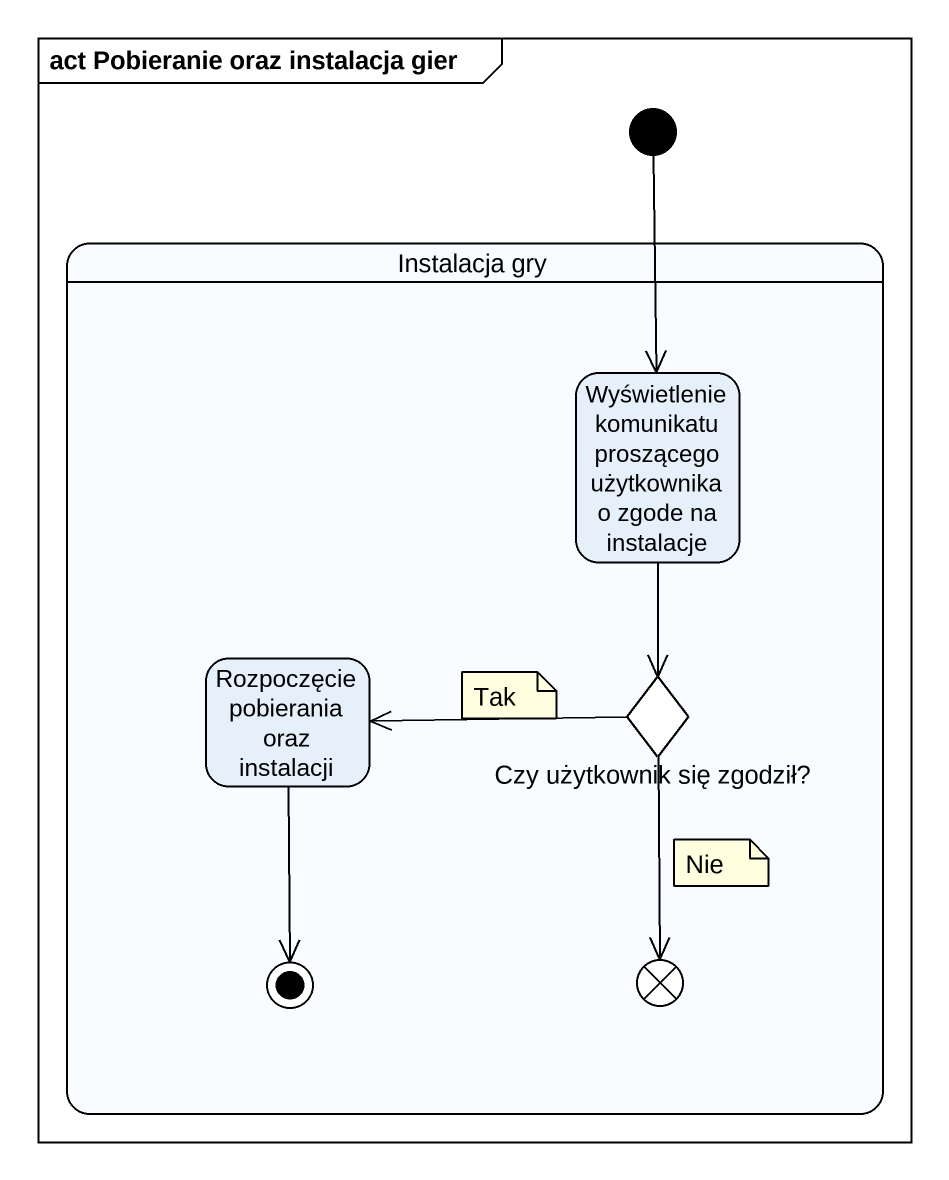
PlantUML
@startuml
mainframe act Pobieranie oraz instalacja gier
hide empty description
state initial1 <<start>>
state "Instalacja gry" as Instalacja_gry {
  state "Wyświetlenie komunikatu proszącego użytkownika o zgode na instalacje" as Wyświetlenie_komunikatu
  state "Rozpoczęcie pobierania oraz instalacji" as Rozpoczęcie_pobierania_oraz
  state "Czy użytkownik się zgodził?" as Czy_użytkownik_się_zgodził <<choice>>
  state flowfinal1 <<end>>
  Rozpoczęcie_pobierania_oraz --> [*]
}
initial1 --> Wyświetlenie_komunikatu
Wyświetlenie_komunikatu --> Czy_użytkownik_się_zgodził
Czy_użytkownik_się_zgodził -left-> Rozpoczęcie_pobierania_oraz
Czy_użytkownik_się_zgodził --> flowfinal1
note as N1
  Tak
end note
note as N2
  Nie
end note
@enduml
